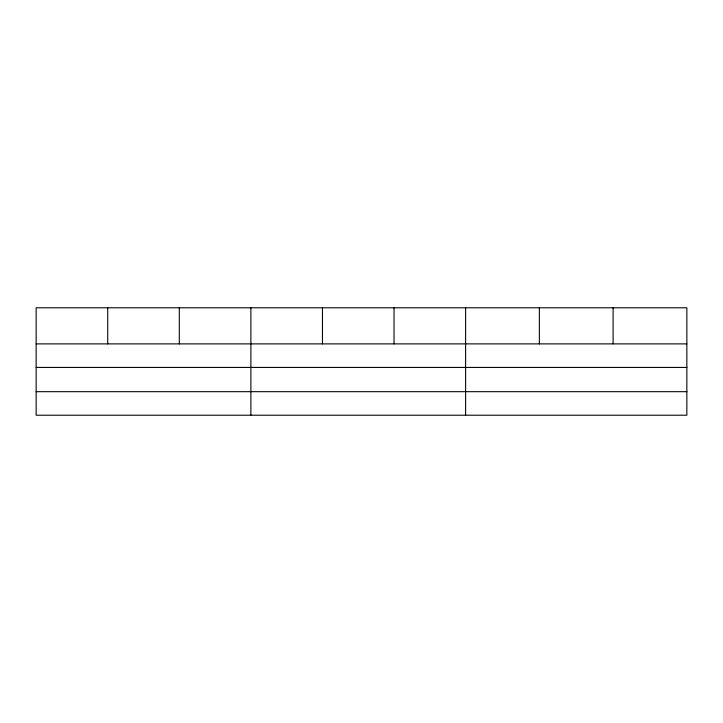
<?xml version="1.0" encoding="UTF-8"?>
<svg xmlns="http://www.w3.org/2000/svg" width="723" height="723" viewBox="0 0 723 723"><rect width="100%" height="100%" fill="white"/><g stroke="black" fill="none" stroke-linecap="round" stroke-linejoin="round"><path stroke-width="1.08" d="M686.85 367.429L686.85 307.79L36.15 307.79L36.15 415.21L686.85 415.21L686.85 367.429L36.15 367.429M36.15 343.886L686.85 343.886M36.15 391.676L686.85 391.676M613.104 307.79L613.104 343.886M539.358 307.79L539.358 343.886M465.612 307.79L465.612 415.21M394.035 307.79L394.035 343.886M322.458 307.79L322.458 343.886M250.881 307.79L250.881 415.21M179.304 307.79L179.304 343.886M107.727 307.79L107.727 343.886"/></g></svg>
